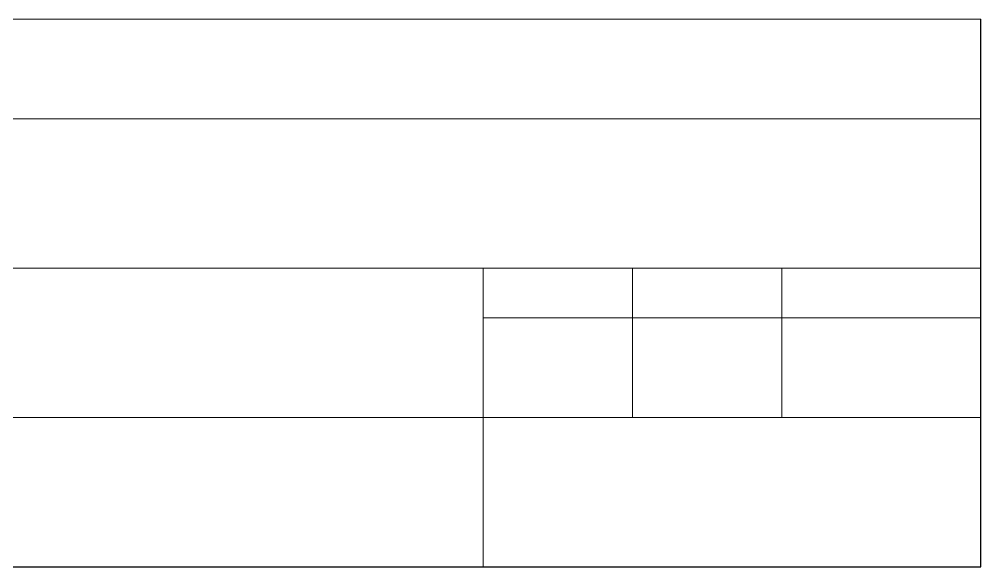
# Model space of a CAD drawing. Header units: metres. Extents: x 0 to 61, y 0.5 to 27.3.
# Drawn here: x 51.34 to 61, y 0.5 to 6 of the extents above; entities that cross this region are included whole.
import ezdxf

# ---------------------------------------------------------------- set-up
doc = ezdxf.new("R2010")
doc.units = ezdxf.units.M
doc.header["$MEASUREMENT"] = 0
doc.layers.add('Level 63', color=7, linetype='Continuous', lineweight=0)

msp = doc.modelspace()

# ---------------------------------------------------------------- linework, layer by layer
msp.add_lwpolyline([(42.5, 0.5), (61, 0.5), (61, 6)])
at = {"layer": 'Level 63', "color": 7, "linetype": 'Continuous', "lineweight": 13}
for p, q in [((42.5, 6), (61, 6)), ((49, 5), (61, 5)), ((49, 3.5), (61, 3.5)), ((56, 3), (61, 3)), ((49, 2), (61, 2))]:
    msp.add_line(p, q, dxfattribs=at)
at = {"layer": 'Level 63', "color": 7, "linetype": 'Continuous', "lineweight": 13, "flags": 128}
for points in [[(56, 3.5), (56, 0.5)], [(57.5, 3.5), (57.5, 2)], [(59, 3.5), (59, 2)]]:
    msp.add_lwpolyline(points, dxfattribs=at)

doc.saveas('drawing.dxf')
